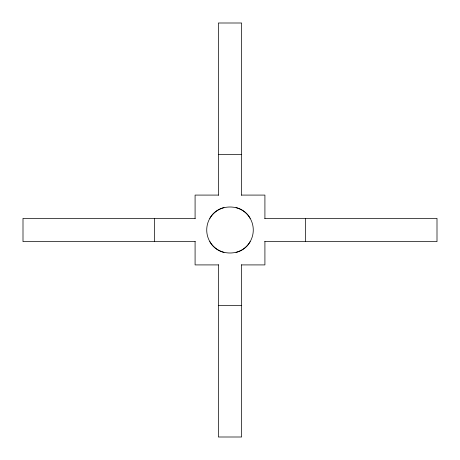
<?xml version="1.0" encoding="UTF-8"?>
<svg xmlns="http://www.w3.org/2000/svg" width="460" height="460" viewBox="0 0 460 460"><rect width="100%" height="100%" fill="white"/><g stroke="black" fill="none" stroke-linecap="round" stroke-linejoin="round"><path stroke-width="0.69" d="M209.846 218.362C217.994 203.205 242.006 203.205 250.154 218.362M250.154 241.638C242.006 256.795 217.994 256.795 209.846 241.638M218.362 154.589L241.638 154.589M218.362 195.086L195.086 195.086L195.086 218.362M241.638 195.086L264.914 195.086L264.914 218.362M195.35 218.362L23 218.362L23 241.638L195.35 241.638M264.649 218.362L437 218.362L437 241.638L264.649 241.638M218.362 264.914L195.086 264.914L195.086 241.638M241.638 264.914L264.914 264.914L264.914 241.638M218.362 305.411L241.638 305.411M305.411 218.362L305.411 241.638M241.638 195.35L241.638 23L218.362 23L218.362 195.35M241.638 264.649L241.638 437L218.362 437L218.362 264.649M154.589 218.362L154.589 241.638M236.026 207.517A23.276 23.276 0 0 1 236.026 252.482M223.974 252.482A23.276 23.276 0 0 1 223.974 207.517"/></g></svg>
